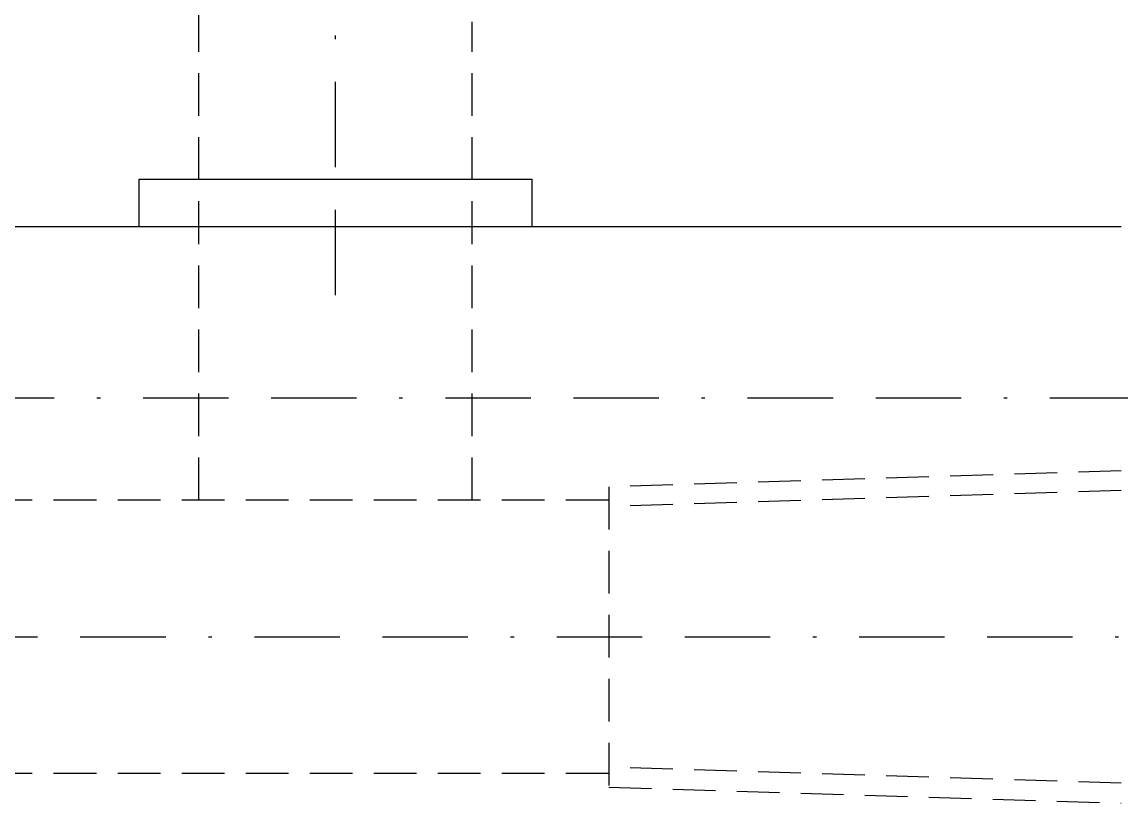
# Model space of a CAD drawing. Extents: x -430 to 437, y -440 to 538.
# Drawn here: x -159.62 to -127.45, y 260.56 to 283.43 of the extents above; entities that cross this region are included whole.
import ezdxf

# ---------------------------------------------------------------- set-up
doc = ezdxf.new("R2010")
doc.units = 0
doc.linetypes.add('BORDER', pattern=[8.75, 2.5, -1.25, 2.5, -1.25, 0, -1.25])
doc.linetypes.add('HIDDEN', pattern=[1.875, 1.25, -0.625])
doc.layers.add('1', color=7, linetype='CONTINUOUS')
doc.layers.add('11', color=7, linetype='CONTINUOUS')

msp = doc.modelspace()

# ---------------------------------------------------------------- linework, layer by layer
at = {"layer": '1', "color": 7, "linetype": 'CONTINUOUS'}
msp.add_line((-127.447, 277.4258), (-215.5106, 277.4258), dxfattribs=at)
at = {"layer": '1', "color": 141, "linetype": 'BORDER'}
msp.add_line((-271.129, 272.4258), (-100.447, 272.4258), dxfattribs=at)
at = {"layer": '11', "color": 141, "linetype": 'HIDDEN'}
for p, q in [((-154.447, 269.4258), (-154.447, 291.4258)), ((-146.447, 269.4258), (-146.447, 283.4258)), ((-127.447, 270.2898), (-142.447, 269.821)), ((-142.447, 269.821), (-142.447, 261.0305)), ((-127.447, 269.7088), (-142.447, 269.24)), ((-142.447, 269.4258), (-197.447, 269.4258)), ((-127.447, 261.1428), (-142.447, 261.6115)), ((-142.447, 261.4258), (-197.447, 261.4258)), ((-142.447, 261.0305), (-127.447, 260.5618))]:
    msp.add_line(p, q, dxfattribs=at)
at = {"layer": '11', "color": 141, "linetype": 'BORDER'}
for p, q in [((-150.447, 275.4258), (-150.447, 285.4258)), ((-214.767, 265.4258), (-125.447, 265.4258))]:
    msp.add_line(p, q, dxfattribs=at)
at = {"layer": '11', "color": 7, "linetype": 'CONTINUOUS'}
for p, q in [((-156.197, 277.4258), (-156.197, 278.8258)), ((-156.197, 278.8258), (-144.697, 278.8258)), ((-144.697, 278.8258), (-144.697, 277.4258))]:
    msp.add_line(p, q, dxfattribs=at)

doc.saveas('drawing.dxf')
